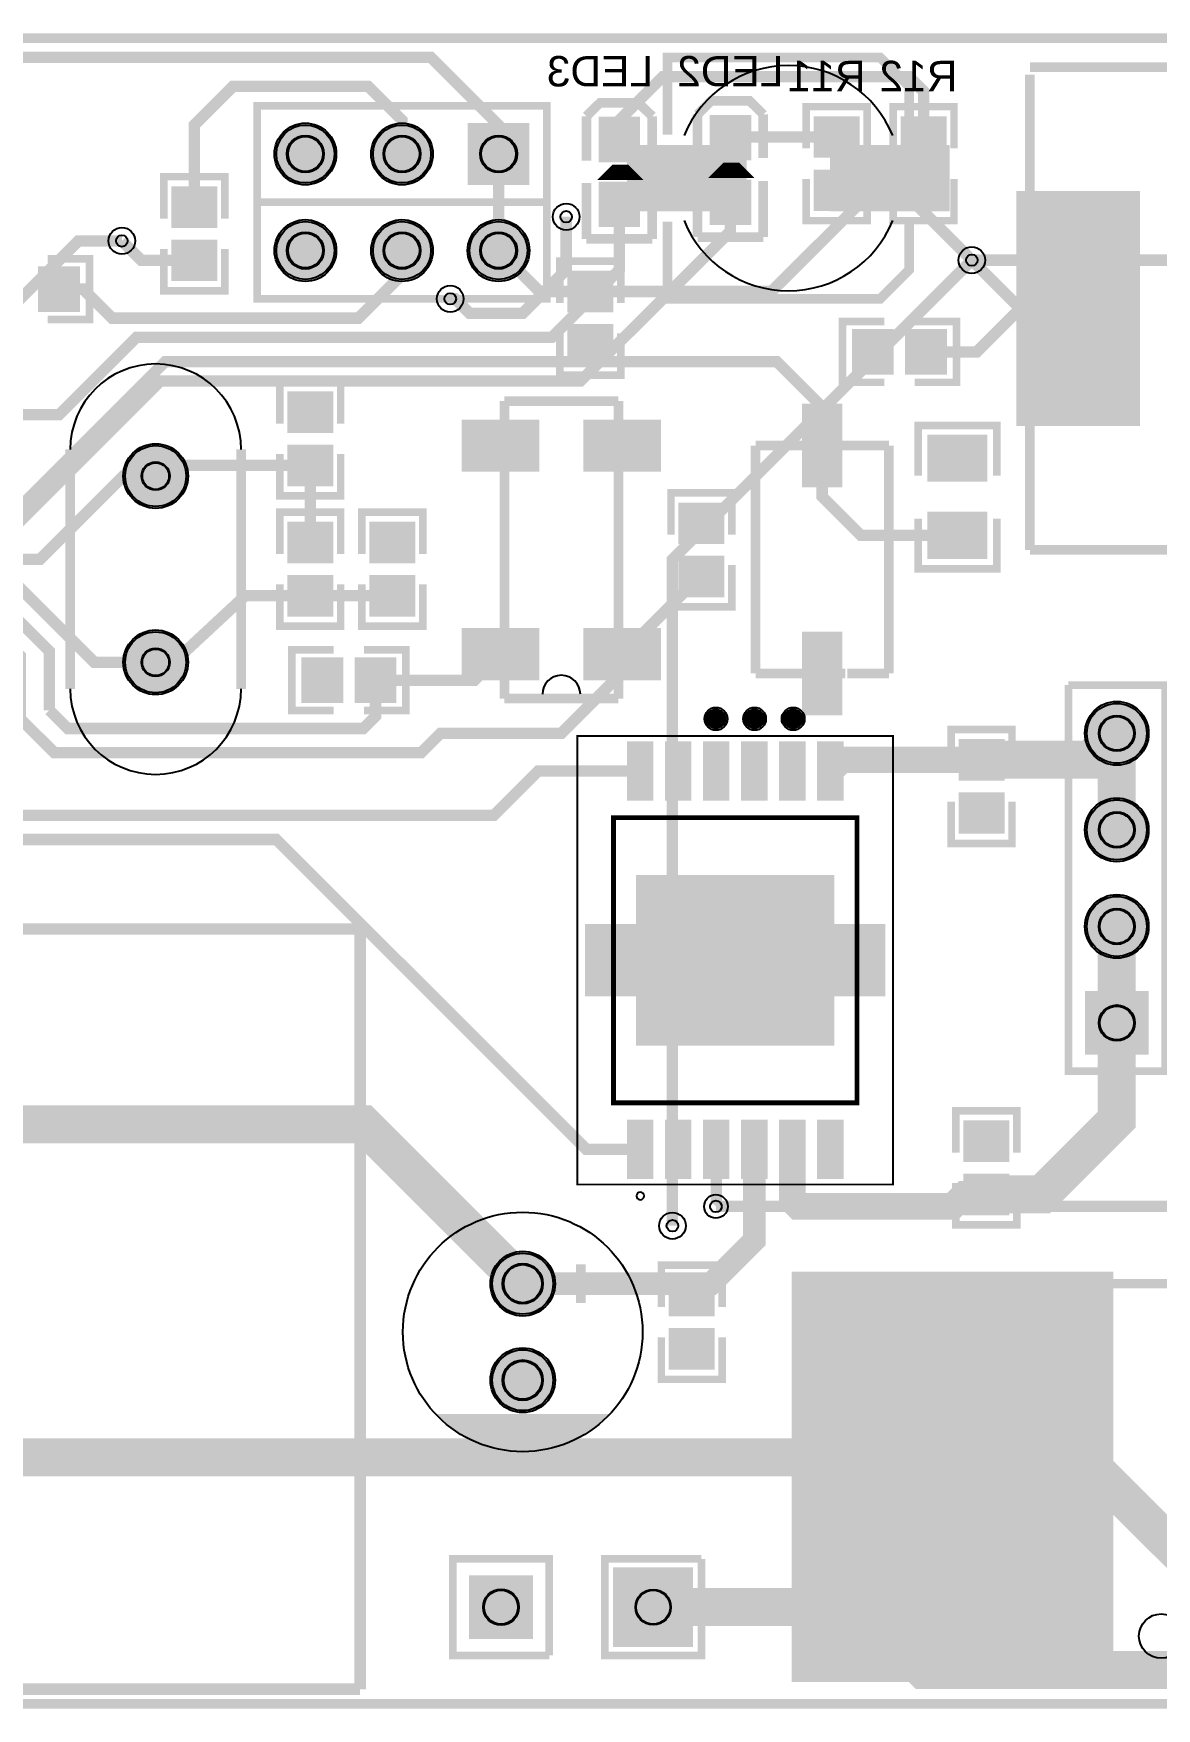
# Model space of a CAD drawing. Header units: millimetres. Extents: x -1 to 140, y -4 to 40.
# Drawn here: x 81.75 to 111.28, y -3.94 to 40.13 of the extents above; entities that cross this region are included whole.
import ezdxf

# ---------------------------------------------------------------- set-up
doc = ezdxf.new("R2010")
doc.units = ezdxf.units.MM
for name, color, linetype, true_color in [('BoardOutLine', 7, 'Continuous', 0xff00ff), ('BottomLayer', 7, 'Continuous', 0x0000ff), ('BottomPasteMaskLayer', 7, 'Continuous', 0x800000), ('BottomSilkLayer', 7, 'Continuous', 0x66cc33), ('BottomSolderMaskLayer', 7, 'Continuous', 0xaa00ff), ('Document', 7, 'Continuous', 0xffffff), ('Hole', 7, 'Continuous', 0x222222), ('Multi-Layer', 7, 'Continuous', 0xc0c0c0), ('TopLayer', 7, 'Continuous', 0xff0000), ('TopPasteMaskLayer', 7, 'Continuous', 0x808080), ('TopSilkLayer', 7, 'Continuous', 0xffcc00), ('TopSolderMaskLayer', 7, 'Continuous', 0x800080)]:
    doc.layers.add(name, color=color, linetype=linetype, true_color=true_color)
doc.styles.get("Standard").update_dxf_attribs({"font": 'arial.ttf'})

msp = doc.modelspace()

# ---------------------------------------------------------------- hatches: boundary and pattern name
at = {"layer": 'BottomLayer'}
for points in [[(100.571, 37.935), (99.581, 37.935), (99.581, 36.843), (100.571, 36.843)], [(102.32, 37.903), (102.32, 36.903), (103.42, 36.903), (103.42, 37.903)], [(104.606, 37.903), (104.606, 36.903), (105.706, 36.903), (105.706, 37.903)], [(97.65, 37.884), (96.66, 37.884), (96.66, 36.792), (97.65, 36.792)], [(97.65, 36.182), (96.66, 36.182), (96.66, 35.09), (97.65, 35.09)], [(100.571, 36.233), (99.581, 36.233), (99.581, 35.141), (100.571, 35.141)], [(102.32, 36.503), (102.32, 35.503), (103.42, 35.503), (103.42, 36.503)], [(104.606, 36.503), (104.606, 35.503), (105.706, 35.503), (105.706, 36.503)]]:
    msp.add_hatch(color=256, dxfattribs=at).paths.add_polyline_path(points)
at = {"layer": 'BottomPasteMaskLayer'}
for points in [[(100.571, 37.935), (99.581, 37.935), (99.581, 36.843), (100.571, 36.843)], [(102.32, 37.903), (102.32, 36.903), (103.42, 36.903), (103.42, 37.903)], [(104.606, 37.903), (104.606, 36.903), (105.706, 36.903), (105.706, 37.903)], [(97.65, 37.884), (96.66, 37.884), (96.66, 36.792), (97.65, 36.792)], [(97.65, 36.182), (96.66, 36.182), (96.66, 35.09), (97.65, 35.09)], [(100.571, 36.233), (99.581, 36.233), (99.581, 35.141), (100.571, 35.141)], [(102.32, 36.503), (102.32, 35.503), (103.42, 35.503), (103.42, 36.503)], [(104.606, 36.503), (104.606, 35.503), (105.706, 35.503), (105.706, 36.503)]]:
    msp.add_hatch(color=256, dxfattribs=at).paths.add_polyline_path(points)
at = {"layer": 'BottomSolderMaskLayer'}
for points in [[(97.701, 37.935), (96.609, 37.935), (96.609, 36.741), (97.701, 36.741)], [(100.622, 37.986), (99.53, 37.986), (99.53, 36.792), (100.622, 36.792)], [(102.264, 37.949), (102.264, 36.857), (103.476, 36.857), (103.476, 37.949)], [(104.55, 37.949), (104.55, 36.857), (105.762, 36.857), (105.762, 37.949)], [(88.087, 36.957, 1), (89.713, 36.957, 1)], [(90.627, 36.957, 1), (92.253, 36.957, 1)], [(94.793, 37.77), (94.793, 36.144), (93.167, 36.144), (93.167, 37.77)], [(97.701, 36.233), (96.609, 36.233), (96.609, 35.039), (97.701, 35.039)], [(100.622, 36.284), (99.53, 36.284), (99.53, 35.09), (100.622, 35.09)], [(102.264, 36.549), (102.264, 35.457), (103.476, 35.457), (103.476, 36.549)], [(104.55, 36.549), (104.55, 35.457), (105.762, 35.457), (105.762, 36.549)], [(88.087, 34.417, 1), (89.713, 34.417, 1)], [(90.627, 34.417, 1), (92.253, 34.417, 1)], [(93.167, 34.417, 1), (94.793, 34.417, 1)], [(84.112, 28.485, 1), (85.814, 28.485, 1)], [(84.112, 23.585, 1), (85.814, 23.585, 1)], [(109.398, 21.717, 1), (111.074, 21.717, 1)], [(109.398, 19.177, 1), (111.074, 19.177, 1)], [(109.398, 16.637, 1), (111.074, 16.637, 1)], [(109.398, 13.259), (109.398, 14.935), (111.074, 14.935), (111.074, 13.259)], [(93.764, 7.239, 1), (95.466, 7.239, 1)], [(93.764, 4.699, 1), (95.466, 4.699, 1)], [(94.882, -0.432), (94.882, -2.108), (93.206, -2.108), (93.206, -0.432)], [(96.993, -0.219), (99.095, -0.219), (99.095, -2.321), (96.993, -2.321)]]:
    msp.add_hatch(color=256, dxfattribs=at).paths.add_polyline_path(points)
at = {"layer": 'Document'}
for points in [[(97.753, 15.948), (100.003, 15.948), (100.003, 17.848), (97.753, 17.848)], [(100.403, 15.948), (102.653, 15.948), (102.653, 17.848), (100.403, 17.848)], [(96.403, 14.948), (97.353, 14.948), (97.353, 16.548), (96.403, 16.548)], [(103.053, 14.948), (104.003, 14.948), (104.003, 16.548), (103.053, 16.548)], [(97.753, 13.648), (100.003, 13.648), (100.003, 15.548), (97.753, 15.548)], [(100.403, 13.648), (102.653, 13.648), (102.653, 15.548), (100.403, 15.548)]]:
    msp.add_hatch(color=256, dxfattribs=at).paths.add_polyline_path(points)
at = {"layer": 'Multi-Layer'}
for points in [[(88.138, 36.957, 1), (89.662, 36.957, 1)], [(90.678, 36.957, 1), (92.202, 36.957, 1)], [(94.742, 37.719), (94.742, 36.195), (93.218, 36.195), (93.218, 37.719)], [(88.138, 34.417, 1), (89.662, 34.417, 1)], [(90.678, 34.417, 1), (92.202, 34.417, 1)], [(93.218, 34.417, 1), (94.742, 34.417, 1)], [(84.163, 28.485, 1), (85.763, 28.485, 1)], [(84.163, 23.585, 1), (85.763, 23.585, 1)], [(109.449, 21.717, 1), (111.023, 21.717, 1)], [(109.449, 19.177, 1), (111.023, 19.177, 1)], [(109.449, 16.637, 1), (111.023, 16.637, 1)], [(109.449, 13.31), (109.449, 14.884), (111.023, 14.884), (111.023, 13.31)], [(93.815, 7.239, 1), (95.415, 7.239, 1)], [(93.815, 4.699, 1), (95.415, 4.699, 1)], [(97.044, -0.27), (99.044, -0.27), (99.044, -2.27), (97.044, -2.27)], [(94.831, -0.483), (94.831, -2.057), (93.257, -2.057), (93.257, -0.483)]]:
    msp.add_hatch(color=256, dxfattribs=at).paths.add_polyline_path(points)
at = {"layer": 'TopLayer'}
for points in [[(97.409, 37.148), (100.457, 37.148), (100.457, 35.496), (97.409, 35.496)], [(102.743, 37.148), (105.791, 37.148), (105.791, 35.496), (102.743, 35.496)], [(86.529, 36.06), (86.529, 35.06), (85.429, 35.06), (85.429, 36.06)], [(110.82, 35.893), (110.82, 29.893), (107.62, 29.893), (107.62, 35.893)], [(86.529, 34.66), (86.529, 33.66), (85.429, 33.66), (85.429, 34.66)], [(82.923, 32.851), (81.923, 32.851), (81.923, 33.951), (82.923, 33.951)], [(95.843, 32.839), (95.843, 33.839), (96.943, 33.839), (96.943, 32.839)], [(95.843, 31.439), (95.843, 32.439), (96.943, 32.439), (96.943, 31.439)], [(104.321, 31.2), (103.321, 31.2), (103.321, 32.3), (104.321, 32.3)], [(105.721, 31.2), (104.721, 31.2), (104.721, 32.3), (105.721, 32.3)], [(89.577, 30.664), (89.577, 29.664), (88.477, 29.664), (88.477, 30.664)], [(101.989, 28.287), (101.989, 30.286), (102.989, 30.286), (102.989, 28.287)], [(94.981, 29.936), (94.981, 28.636), (93.081, 28.636), (93.081, 29.936)], [(96.281, 28.636), (96.281, 29.936), (98.181, 29.936), (98.181, 28.636)], [(105.32, 28.376), (105.32, 29.536), (106.77, 29.536), (106.77, 28.376)], [(89.577, 29.264), (89.577, 28.264), (88.477, 28.264), (88.477, 29.264)], [(99.864, 27.743), (99.864, 26.743), (98.764, 26.743), (98.764, 27.743)], [(105.32, 26.344), (105.32, 27.504), (106.77, 27.504), (106.77, 26.344)], [(89.577, 27.235), (89.577, 26.235), (88.477, 26.235), (88.477, 27.235)], [(91.736, 27.235), (91.736, 26.235), (90.636, 26.235), (90.636, 27.235)], [(99.864, 26.343), (99.864, 25.343), (98.764, 25.343), (98.764, 26.343)], [(89.577, 25.835), (89.577, 24.835), (88.477, 24.835), (88.477, 25.835)], [(91.736, 25.835), (91.736, 24.835), (90.636, 24.835), (90.636, 25.835)], [(94.981, 24.45), (94.981, 23.15), (93.081, 23.15), (93.081, 24.45)], [(96.281, 23.15), (96.281, 24.45), (98.181, 24.45), (98.181, 23.15)], [(101.989, 22.292), (101.989, 24.291), (102.989, 24.291), (102.989, 22.292)], [(88.843, 23.664), (89.843, 23.664), (89.843, 22.564), (88.843, 22.564)], [(90.243, 23.664), (91.243, 23.664), (91.243, 22.564), (90.243, 22.564)], [(99.445, 22.098, 1), (99.945, 22.098, 1)], [(100.461, 22.098, 1), (100.961, 22.098, 1)], [(101.477, 22.098, 1), (101.977, 22.098, 1)], [(98.028, 21.398), (98.028, 20.048), (97.378, 20.048), (97.378, 21.398)], [(99.028, 21.398), (99.028, 20.048), (98.378, 20.048), (98.378, 21.398)], [(100.028, 21.398), (100.028, 20.048), (99.378, 20.048), (99.378, 21.398)], [(101.028, 21.398), (101.028, 20.048), (100.378, 20.048), (100.378, 21.398)], [(102.028, 21.398), (102.028, 20.048), (101.378, 20.048), (101.378, 21.398)], [(103.028, 21.398), (103.028, 20.048), (102.378, 20.048), (102.378, 21.398)], [(106.13, 20.52), (106.13, 21.52), (107.23, 21.52), (107.23, 20.52)], [(106.13, 19.12), (106.13, 20.12), (107.23, 20.12), (107.23, 19.12)], [(102.753, 17.948), (102.753, 13.548), (97.653, 13.548), (97.653, 17.948)], [(97.653, 14.848), (96.303, 14.848), (96.303, 16.648), (97.653, 16.648)], [(104.103, 14.848), (102.753, 14.848), (102.753, 16.648), (104.103, 16.648)], [(107.357, 11.487), (107.357, 10.487), (106.257, 10.487), (106.257, 11.487)], [(97.378, 10.098), (97.378, 11.448), (98.028, 11.448), (98.028, 10.098)], [(98.378, 10.098), (98.378, 11.448), (99.028, 11.448), (99.028, 10.098)], [(99.378, 10.098), (99.378, 11.448), (100.028, 11.448), (100.028, 10.098)], [(100.378, 10.098), (100.378, 11.448), (101.028, 11.448), (101.028, 10.098)], [(101.378, 10.098), (101.378, 11.448), (102.028, 11.448), (102.028, 10.098)], [(102.378, 10.098), (102.378, 11.448), (103.028, 11.448), (103.028, 10.098)], [(107.357, 10.087), (107.357, 9.087), (106.257, 9.087), (106.257, 10.087)], [(99.61, 7.423), (99.61, 6.423), (98.51, 6.423), (98.51, 7.423)], [(101.728, -3.171), (101.728, 7.489), (110.108, 7.489), (110.108, -3.171)], [(99.61, 6.023), (99.61, 5.023), (98.51, 5.023), (98.51, 6.023)]]:
    msp.add_hatch(color=256, dxfattribs=at).paths.add_polyline_path(points)
at = {"layer": 'TopPasteMaskLayer'}
for points in [[(97.409, 37.148), (100.457, 37.148), (100.457, 35.496), (97.409, 35.496)], [(102.743, 37.148), (105.791, 37.148), (105.791, 35.496), (102.743, 35.496)], [(86.529, 36.06), (86.529, 35.06), (85.429, 35.06), (85.429, 36.06)], [(110.82, 35.893), (110.82, 29.893), (107.62, 29.893), (107.62, 35.893)], [(86.529, 34.66), (86.529, 33.66), (85.429, 33.66), (85.429, 34.66)], [(82.923, 32.851), (81.923, 32.851), (81.923, 33.951), (82.923, 33.951)], [(95.843, 32.839), (95.843, 33.839), (96.943, 33.839), (96.943, 32.839)], [(95.843, 31.439), (95.843, 32.439), (96.943, 32.439), (96.943, 31.439)], [(104.321, 31.2), (103.321, 31.2), (103.321, 32.3), (104.321, 32.3)], [(105.721, 31.2), (104.721, 31.2), (104.721, 32.3), (105.721, 32.3)], [(89.577, 30.664), (89.577, 29.664), (88.477, 29.664), (88.477, 30.664)], [(101.989, 28.287), (101.989, 30.286), (102.989, 30.286), (102.989, 28.287)], [(94.981, 29.936), (94.981, 28.636), (93.081, 28.636), (93.081, 29.936)], [(96.281, 28.636), (96.281, 29.936), (98.181, 29.936), (98.181, 28.636)], [(105.32, 28.376), (105.32, 29.536), (106.77, 29.536), (106.77, 28.376)], [(89.577, 29.264), (89.577, 28.264), (88.477, 28.264), (88.477, 29.264)], [(99.864, 27.743), (99.864, 26.743), (98.764, 26.743), (98.764, 27.743)], [(105.32, 26.344), (105.32, 27.504), (106.77, 27.504), (106.77, 26.344)], [(89.577, 27.235), (89.577, 26.235), (88.477, 26.235), (88.477, 27.235)], [(91.736, 27.235), (91.736, 26.235), (90.636, 26.235), (90.636, 27.235)], [(99.864, 26.343), (99.864, 25.343), (98.764, 25.343), (98.764, 26.343)], [(89.577, 25.835), (89.577, 24.835), (88.477, 24.835), (88.477, 25.835)], [(91.736, 25.835), (91.736, 24.835), (90.636, 24.835), (90.636, 25.835)], [(94.981, 24.45), (94.981, 23.15), (93.081, 23.15), (93.081, 24.45)], [(96.281, 23.15), (96.281, 24.45), (98.181, 24.45), (98.181, 23.15)], [(101.989, 22.292), (101.989, 24.291), (102.989, 24.291), (102.989, 22.292)], [(88.843, 23.664), (89.843, 23.664), (89.843, 22.564), (88.843, 22.564)], [(90.243, 23.664), (91.243, 23.664), (91.243, 22.564), (90.243, 22.564)], [(99.445, 22.098, 1), (99.945, 22.098, 1)], [(100.461, 22.098, 1), (100.961, 22.098, 1)], [(101.477, 22.098, 1), (101.977, 22.098, 1)], [(98.028, 21.398), (98.028, 20.048), (97.378, 20.048), (97.378, 21.398)], [(99.028, 21.398), (99.028, 20.048), (98.378, 20.048), (98.378, 21.398)], [(100.028, 21.398), (100.028, 20.048), (99.378, 20.048), (99.378, 21.398)], [(101.028, 21.398), (101.028, 20.048), (100.378, 20.048), (100.378, 21.398)], [(102.028, 21.398), (102.028, 20.048), (101.378, 20.048), (101.378, 21.398)], [(103.028, 21.398), (103.028, 20.048), (102.378, 20.048), (102.378, 21.398)], [(106.13, 20.52), (106.13, 21.52), (107.23, 21.52), (107.23, 20.52)], [(106.13, 19.12), (106.13, 20.12), (107.23, 20.12), (107.23, 19.12)], [(102.753, 17.948), (102.753, 13.548), (97.653, 13.548), (97.653, 17.948)], [(97.653, 14.848), (96.303, 14.848), (96.303, 16.648), (97.653, 16.648)], [(104.103, 14.848), (102.753, 14.848), (102.753, 16.648), (104.103, 16.648)], [(107.357, 11.487), (107.357, 10.487), (106.257, 10.487), (106.257, 11.487)], [(97.378, 10.098), (97.378, 11.448), (98.028, 11.448), (98.028, 10.098)], [(98.378, 10.098), (98.378, 11.448), (99.028, 11.448), (99.028, 10.098)], [(99.378, 10.098), (99.378, 11.448), (100.028, 11.448), (100.028, 10.098)], [(100.378, 10.098), (100.378, 11.448), (101.028, 11.448), (101.028, 10.098)], [(101.378, 10.098), (101.378, 11.448), (102.028, 11.448), (102.028, 10.098)], [(102.378, 10.098), (102.378, 11.448), (103.028, 11.448), (103.028, 10.098)], [(107.357, 10.087), (107.357, 9.087), (106.257, 9.087), (106.257, 10.087)], [(99.61, 7.423), (99.61, 6.423), (98.51, 6.423), (98.51, 7.423)], [(101.728, -3.171), (101.728, 7.489), (110.108, 7.489), (110.108, -3.171)], [(99.61, 6.023), (99.61, 5.023), (98.51, 5.023), (98.51, 6.023)]]:
    msp.add_hatch(color=256, dxfattribs=at).paths.add_polyline_path(points)
at = {"layer": 'TopSilkLayer'}
msp.add_hatch(color=256, dxfattribs=at).paths.add_polyline_path([(96.901, 3.81), (96.847, 3.752), (96.792, 3.695), (96.735, 3.64), (96.677, 3.586), (96.617, 3.534), (96.556, 3.483), (96.494, 3.434), (96.431, 3.386), (96.366, 3.34), (96.3, 3.296), (96.234, 3.254), (96.166, 3.213), (96.097, 3.174), (96.027, 3.137), (95.956, 3.101), (95.884, 3.068), (95.811, 3.036), (95.738, 3.006), (95.664, 2.978), (95.589, 2.952), (95.513, 2.928), (95.437, 2.906), (95.361, 2.886), (95.283, 2.867), (95.206, 2.851), (95.128, 2.837), (95.049, 2.825), (94.971, 2.815), (94.892, 2.806), (94.813, 2.8), (94.734, 2.796), (94.655, 2.794), (94.575, 2.794), (94.496, 2.796), (94.417, 2.8), (94.338, 2.806), (94.259, 2.815), (94.181, 2.825), (94.102, 2.837), (94.024, 2.851), (93.947, 2.867), (93.869, 2.886), (93.793, 2.906), (93.717, 2.928), (93.641, 2.952), (93.566, 2.978), (93.492, 3.006), (93.419, 3.036), (93.346, 3.068), (93.274, 3.101), (93.203, 3.137), (93.133, 3.174), (93.064, 3.213), (92.996, 3.254), (92.93, 3.296), (92.864, 3.34), (92.799, 3.386), (92.736, 3.434), (92.674, 3.483), (92.613, 3.534), (92.553, 3.586), (92.495, 3.64), (92.438, 3.695), (92.383, 3.752), (92.329, 3.81)])
at = {"layer": 'TopSolderMaskLayer'}
for points in [[(88.087, 36.957, 1), (89.713, 36.957, 1)], [(90.627, 36.957, 1), (92.253, 36.957, 1)], [(94.793, 37.77), (94.793, 36.144), (93.167, 36.144), (93.167, 37.77)], [(97.358, 37.198), (100.508, 37.198), (100.508, 35.446), (97.358, 35.446)], [(102.692, 37.198), (105.842, 37.198), (105.842, 35.446), (102.692, 35.446)], [(86.585, 36.106), (86.585, 35.014), (85.373, 35.014), (85.373, 36.106)], [(110.847, 35.988), (110.847, 29.798), (107.593, 29.798), (107.593, 35.988)], [(88.087, 34.417, 1), (89.713, 34.417, 1)], [(90.627, 34.417, 1), (92.253, 34.417, 1)], [(93.167, 34.417, 1), (94.793, 34.417, 1)], [(86.585, 34.706), (86.585, 33.614), (85.373, 33.614), (85.373, 34.706)], [(82.974, 32.8), (81.872, 32.8), (81.872, 34.002), (82.974, 34.002)], [(95.787, 32.793), (95.787, 33.885), (96.999, 33.885), (96.999, 32.793)], [(95.787, 31.393), (95.787, 32.485), (96.999, 32.485), (96.999, 31.393)], [(104.372, 31.149), (103.27, 31.149), (103.27, 32.351), (104.372, 32.351)], [(105.772, 31.149), (104.67, 31.149), (104.67, 32.351), (105.772, 32.351)], [(89.633, 30.71), (89.633, 29.618), (88.421, 29.618), (88.421, 30.71)], [(95.055, 29.971), (95.055, 28.601), (93.007, 28.601), (93.007, 29.971)], [(96.207, 28.601), (96.207, 29.971), (98.255, 29.971), (98.255, 28.601)], [(101.963, 28.185), (101.963, 30.387), (103.015, 30.387), (103.015, 28.185)], [(105.257, 28.335), (105.257, 29.577), (106.833, 29.577), (106.833, 28.335)], [(84.112, 28.485, 1), (85.814, 28.485, 1)], [(89.633, 29.31), (89.633, 28.218), (88.421, 28.218), (88.421, 29.31)], [(99.92, 27.789), (99.92, 26.697), (98.708, 26.697), (98.708, 27.789)], [(105.257, 26.303), (105.257, 27.545), (106.833, 27.545), (106.833, 26.303)], [(89.633, 27.281), (89.633, 26.189), (88.421, 26.189), (88.421, 27.281)], [(91.792, 27.281), (91.792, 26.189), (90.58, 26.189), (90.58, 27.281)], [(99.92, 26.389), (99.92, 25.297), (98.708, 25.297), (98.708, 26.389)], [(89.633, 25.881), (89.633, 24.789), (88.421, 24.789), (88.421, 25.881)], [(91.792, 25.881), (91.792, 24.789), (90.58, 24.789), (90.58, 25.881)], [(84.112, 23.585, 1), (85.814, 23.585, 1)], [(95.055, 24.485), (95.055, 23.115), (93.007, 23.115), (93.007, 24.485)], [(96.207, 23.115), (96.207, 24.485), (98.255, 24.485), (98.255, 23.115)], [(101.963, 22.191), (101.963, 24.393), (103.015, 24.393), (103.015, 22.191)], [(88.792, 23.715), (89.894, 23.715), (89.894, 22.513), (88.792, 22.513)], [(90.192, 23.715), (91.294, 23.715), (91.294, 22.513), (90.192, 22.513)], [(109.398, 21.717, 1), (111.074, 21.717, 1)], [(99.394, 22.098, 1), (99.996, 22.098, 1)], [(100.41, 22.098, 1), (101.012, 22.098, 1)], [(101.426, 22.098, 1), (102.028, 22.098, 1)], [(98.053, 21.504), (98.053, 19.943), (97.354, 19.943), (97.354, 21.504)], [(99.052, 21.504), (99.052, 19.943), (98.353, 19.943), (98.353, 21.504)], [(100.052, 21.504), (100.052, 19.943), (99.353, 19.943), (99.353, 21.504)], [(101.053, 21.504), (101.053, 19.943), (100.354, 19.943), (100.354, 21.504)], [(102.053, 21.504), (102.053, 19.943), (101.354, 19.943), (101.354, 21.504)], [(103.052, 21.504), (103.052, 19.943), (102.353, 19.943), (102.353, 21.504)], [(106.074, 20.474), (106.074, 21.566), (107.286, 21.566), (107.286, 20.474)], [(106.074, 19.074), (106.074, 20.166), (107.286, 20.166), (107.286, 19.074)], [(109.398, 19.177, 1), (111.074, 19.177, 1)], [(102.812, 17.992), (102.812, 13.504), (97.594, 13.504), (97.594, 17.992)], [(109.398, 16.637, 1), (111.074, 16.637, 1)], [(97.704, 14.797), (96.252, 14.797), (96.252, 16.699), (97.704, 16.699)], [(104.154, 14.797), (102.702, 14.797), (102.702, 16.699), (104.154, 16.699)], [(109.398, 13.259), (109.398, 14.935), (111.074, 14.935), (111.074, 13.259)], [(97.354, 9.992), (97.354, 11.553), (98.053, 11.553), (98.053, 9.992)], [(98.353, 9.992), (98.353, 11.553), (99.052, 11.553), (99.052, 9.992)], [(99.353, 9.992), (99.353, 11.553), (100.052, 11.553), (100.052, 9.992)], [(100.354, 9.992), (100.354, 11.553), (101.053, 11.553), (101.053, 9.992)], [(101.354, 9.992), (101.354, 11.553), (102.053, 11.553), (102.053, 9.992)], [(102.353, 9.992), (102.353, 11.553), (103.052, 11.553), (103.052, 9.992)], [(107.413, 11.533), (107.413, 10.441), (106.201, 10.441), (106.201, 11.533)], [(107.413, 10.133), (107.413, 9.041), (106.201, 9.041), (106.201, 10.133)], [(93.764, 7.239, 1), (95.466, 7.239, 1)], [(101.688, -3.236), (101.688, 7.554), (110.148, 7.554), (110.148, -3.236)], [(99.666, 7.469), (99.666, 6.377), (98.454, 6.377), (98.454, 7.469)], [(99.666, 6.069), (99.666, 4.977), (98.454, 4.977), (98.454, 6.069)], [(93.764, 4.699, 1), (95.466, 4.699, 1)], [(94.882, -0.432), (94.882, -2.108), (93.206, -2.108), (93.206, -0.432)], [(96.993, -0.219), (99.095, -0.219), (99.095, -2.321), (96.993, -2.321)]]:
    msp.add_hatch(color=256, dxfattribs=at).paths.add_polyline_path(points)

# ---------------------------------------------------------------- linework, layer by layer
at = {"layer": 'BoardOutLine', "const_width": 0.254}
for points in [[(140, 40), (113.254, 40), (0, 40), (0, 0)], [(88.958, 40), (93.98, 40)], [(0, -3.81), (140, -3.81)]]:
    msp.add_lwpolyline(points, dxfattribs=at)
at = {"layer": 'BottomLayer'}
for points, const_width in [([(97.155, 37.338), (97.155, 37.846), (98.298, 38.989), (104.775, 38.989), (105.156, 38.608), (105.156, 37.403)], 0.3), ([(100.076, 37.389), (100.09, 37.403), (102.87, 37.403)], 0.3), ([(106.424, 34.165), (129.425, 34.165), (132.344, 37.084)], 0.3), ([(72.39, 20.066), (72.644, 20.066), (74.168, 18.542), (77.851, 18.542), (79.375, 20.066), (79.375, 29.464), (80.01, 30.099), (82.423, 30.099), (84.455, 32.131), (95.377, 32.131), (97.155, 33.909), (97.155, 35.636)], 0.3), ([(80.391, 22.987), (80.391, 26.289), (85.09, 30.988), (96.139, 30.988), (100.076, 34.925), (100.076, 35.687)], 0.3), ([(92.71, 33.147), (92.837, 33.147), (93.218, 32.766), (94.615, 32.766), (95.758, 33.909), (95.758, 35.306)], 0.3), ([(76.073, 19.431), (76.073, 26.035), (78.359, 28.321), (78.359, 30.099), (82.931, 34.671), (84.074, 34.671)], 0.3), ([(98.552, 8.763), (98.552, 26.292), (106.425, 34.165)], 0.3), ([(37.998, 9.22), (39.167, 9.22), (41.529, 6.858), (45.72, 6.858), (50.292, 11.43), (90.424, 11.43), (94.615, 7.239)], 1), ([(99.695, 9.271), (116.459, 9.271)], 0.3), ([(15.875, 0.508), (35.052, 0.508), (37.211, 2.667), (109.347, 2.667), (113.284, -1.27), (119.507, -1.27)], 1), ([(98.044, -1.27), (103.505, -1.27), (105.156, -2.921), (124.841, -2.921)], 1)]:
    msp.add_lwpolyline(points, dxfattribs=dict(at, const_width=const_width))
at = {"layer": 'BottomSilkLayer'}
for points, const_width in [([(98.019, 37.948), (97.663, 38.303), (96.647, 38.303), (96.291, 37.948)], 0.254), ([(100.94, 37.998), (100.584, 38.354), (99.568, 38.354), (99.212, 37.998)], 0.254), ([(96.291, 36.779), (96.291, 37.948)], 0.254), ([(98.019, 36.805), (98.019, 37.948)], 0.254), ([(99.212, 36.83), (99.212, 37.998)], 0.254), ([(100.94, 36.855), (100.94, 37.998)], 0.254), ([(102.07, 37.103), (102.07, 38.203), (103.07, 38.203), (103.67, 38.203), (103.67, 37.103)], 0.2), ([(104.356, 37.103), (104.356, 38.203), (105.356, 38.203), (105.956, 38.203), (105.956, 37.103)], 0.2), ([(97.536, 36.347), (96.749, 36.347), (97.003, 36.601), (97.358, 36.601), (97.612, 36.347), (97.384, 36.347)], 0.15), ([(100.457, 36.398), (99.67, 36.398), (99.924, 36.652), (100.279, 36.652), (100.533, 36.398), (100.305, 36.398)], 0.15), ([(99.847, 36.525), (100.355, 36.525)], 0.15), ([(96.291, 34.722), (96.291, 36.195)], 0.254), ([(96.926, 36.474), (97.434, 36.474)], 0.15), ([(98.019, 34.722), (98.019, 36.195)], 0.254), ([(99.212, 34.773), (99.212, 36.246)], 0.254), ([(100.94, 34.773), (100.94, 36.246)], 0.254), ([(102.07, 36.303), (102.07, 35.203), (103.67, 35.203), (103.67, 36.303)], 0.2), ([(104.356, 36.303), (104.356, 35.203), (105.956, 35.203), (105.956, 36.303)], 0.2), ([(98.019, 34.722), (96.291, 34.722)], 0.254), ([(100.94, 34.773), (99.212, 34.773)], 0.254)]:
    msp.add_lwpolyline(points, dxfattribs=dict(at, const_width=const_width))
at = {"layer": 'BottomSolderMaskLayer'}
for centre, radius in [((88.9, 36.957), 0.813), ((91.44, 36.957), 0.813), ((88.9, 36.957), 0.488), ((91.44, 36.957), 0.488), ((93.98, 36.957), 0.488), ((88.9, 34.417), 0.813), ((88.9, 34.417), 0.488), ((91.44, 34.417), 0.813), ((91.44, 34.417), 0.488), ((93.98, 34.417), 0.813), ((93.98, 34.417), 0.488), ((84.963, 28.485), 0.851), ((84.963, 28.485), 0.372), ((84.963, 23.585), 0.851), ((84.963, 23.585), 0.372), ((110.236, 21.717), 0.838), ((110.236, 21.717), 0.473), ((110.236, 19.177), 0.838), ((110.236, 19.177), 0.473), ((110.236, 16.637), 0.838), ((110.236, 16.637), 0.473), ((110.236, 14.097), 0.473), ((94.615, 7.239), 0.851), ((94.615, 7.239), 0.532), ((94.615, 4.699), 0.851), ((94.615, 4.699), 0.532), ((94.044, -1.27), 0.473), ((98.044, -1.27), 0.467)]:
    msp.add_circle(centre, radius, dxfattribs=at)
at = {"layer": 'Document', "const_width": 0.254}
for points in [[(94.132, 22.631), (94.132, 30.455)], [(97.13, 30.455), (97.13, 22.631)], [(101.778, 29.286), (103.251, 29.286)], [(101.829, 23.292), (103.099, 23.292)]]:
    msp.add_lwpolyline(points, dxfattribs=at)
at = {"layer": 'Document'}
for points, const_width in [([(96.053, 9.848), (96.053, 21.648), (104.353, 21.648), (104.353, 9.848), (96.053, 9.848)], 0.05), ([(97.003, 11.998), (97.003, 19.498), (103.403, 19.498), (103.403, 11.998), (97.003, 11.998)], 0.127)]:
    msp.add_lwpolyline(points, close=True, dxfattribs=dict(at, const_width=const_width))
msp.add_arc((97.705, 9.548), 0.1, 91.2362, 88.7638, dxfattribs=at)
at = {"layer": 'Hole'}
for centre in [(95.758, 35.306), (84.074, 34.671), (106.424, 34.165), (92.71, 33.147), (99.695, 9.271), (98.552, 8.763)]:
    msp.add_circle(centre, 0.152, dxfattribs=at)
at = {"layer": 'Multi-Layer'}
for centre, radius in [((88.9, 36.957), 0.762), ((91.44, 36.957), 0.762), ((88.9, 36.957), 0.457), ((91.44, 36.957), 0.457), ((93.98, 36.957), 0.457), ((95.758, 35.306), 0.35), ((84.074, 34.671), 0.35), ((88.9, 34.417), 0.762), ((88.9, 34.417), 0.457), ((91.44, 34.417), 0.762), ((91.44, 34.417), 0.457), ((93.98, 34.417), 0.762), ((93.98, 34.417), 0.457), ((106.424, 34.165), 0.35), ((92.71, 33.147), 0.35), ((84.963, 28.485), 0.8), ((84.963, 28.485), 0.35), ((84.963, 23.585), 0.8), ((84.963, 23.585), 0.35), ((110.236, 21.717), 0.787), ((110.236, 21.717), 0.445), ((110.236, 19.177), 0.787), ((110.236, 19.177), 0.445), ((110.236, 16.637), 0.787), ((110.236, 16.637), 0.445), ((110.236, 14.097), 0.445), ((99.695, 9.271), 0.31), ((98.552, 8.763), 0.35), ((94.615, 7.239), 0.8), ((94.615, 7.239), 0.5), ((94.615, 4.699), 0.8), ((94.615, 4.699), 0.5), ((94.044, -1.27), 0.445), ((98.044, -1.27), 0.445)]:
    msp.add_circle(centre, radius, dxfattribs=at)
at = {"layer": 'TopLayer'}
for points, const_width in [([(93.98, 36.957), (93.98, 37.719), (92.202, 39.497), (77.851, 39.497), (76.327, 37.973), (76.327, 37.719)], 0.3), ([(91.44, 36.957), (91.44, 37.846), (90.551, 38.735), (86.995, 38.735), (85.979, 37.719), (85.979, 35.56)], 0.3), ([(93.98, 36.957), (93.98, 34.417)], 0.3), ([(104.267, 36.322), (104.14, 36.322), (101.092, 33.274), (101.027, 33.339), (96.393, 33.339)], 0.3), ([(104.267, 36.322), (106.424, 34.165)], 0.3), ([(85.979, 34.16), (84.585, 34.16), (84.074, 34.671)], 0.3), ([(91.44, 34.417), (91.44, 33.782), (90.297, 32.639), (83.82, 32.639), (83.058, 33.401), (82.423, 33.401)], 0.3), ([(93.98, 34.417), (95.058, 33.339), (96.393, 33.339)], 0.3), ([(106.424, 34.165), (107.696, 32.893), (109.22, 32.893)], 0.3), ([(105.221, 31.75), (106.553, 31.75), (107.696, 32.893)], 0.3), ([(79.179, 26.792), (80.513, 26.792), (85.217, 31.496), (101.295, 31.496), (102.489, 30.302), (102.489, 29.286)], 0.3), ([(106.045, 26.924), (103.505, 26.924), (102.489, 27.94), (102.489, 29.286)], 0.3), ([(89.027, 28.764), (85.242, 28.764), (84.963, 28.485)], 0.3), ([(89.027, 26.735), (89.027, 28.764)], 0.3), ([(84.963, 28.486), (84.112, 28.486), (81.92, 26.292), (79.179, 26.292)], 0.3), ([(79.18, 25.793), (81.141, 25.793), (83.35, 23.584), (84.963, 23.584)], 0.3), ([(97.231, 23.8), (99.274, 25.843), (99.314, 25.843)], 0.3), ([(82.169, 22.325), (82.169, 23.876), (80.752, 25.293), (79.179, 25.293)], 0.3), ([(84.963, 23.585), (85.434, 23.585), (87.249, 25.273), (87.314, 25.335), (89.027, 25.335)], 0.3), ([(89.027, 25.334), (91.186, 25.337)], 0.3), ([(79.179, 24.793), (80.363, 24.793), (81.407, 23.749), (81.407, 22.098), (82.296, 21.209), (91.948, 21.209), (92.456, 21.717), (95.631, 21.717), (97.231, 23.317), (97.231, 23.8)], 0.3), ([(94.031, 23.8), (93.345, 23.114), (90.743, 23.114)], 0.3), ([(90.744, 23.114), (90.744, 22.164), (90.424, 21.844), (82.649, 21.844), (82.169, 22.324)], 0.3), ([(76.18, 22.294), (76.18, 20.721), (77.978, 18.923), (88.138, 18.923), (96.288, 10.773), (97.703, 10.773)], 0.3), ([(76.68, 22.293), (76.68, 21.11), (78.232, 19.558), (93.853, 19.558), (95.018, 20.723), (97.703, 20.723)], 0.3), ([(106.68, 21.02), (109.539, 21.02), (110.236, 21.717)], 1), ([(110.236, 21.717), (110.236, 19.177)], 1), ([(102.703, 20.723), (103, 21.02), (106.68, 21.02)], 0.7), ([(110.236, 14.097), (110.236, 16.637)], 1), ([(110.236, 14.097), (110.236, 11.557), (108.266, 9.587), (106.807, 9.587)], 1), ([(94.615, 7.239), (99.568, 7.239), (100.703, 8.374), (100.703, 10.772)], 0.6), ([(101.703, 10.773), (101.703, 9.422), (101.854, 9.271), (105.918, 9.271), (106.234, 9.587), (106.807, 9.587)], 0.7), ([(98.703, 10.773), (98.552, 10.622), (98.552, 8.763)], 0.3), ([(99.695, 9.271), (99.703, 9.279), (99.703, 10.773)], 0.3)]:
    msp.add_lwpolyline(points, dxfattribs=dict(at, const_width=const_width))
for centre in [(99.695, 22.098), (100.711, 22.098), (101.727, 22.098)]:
    msp.add_circle(centre, 0.25, dxfattribs=at)
at = {"layer": 'TopPasteMaskLayer'}
for centre in [(99.695, 22.098), (100.711, 22.098), (101.727, 22.098)]:
    msp.add_circle(centre, 0.25, dxfattribs=at)
at = {"layer": 'TopSilkLayer'}
for points, const_width in [([(98.425, 37.465), (98.425, 39.497), (104.013, 39.497), (104.775, 38.735), (104.775, 37.465)], 0.254), ([(107.95, 39.243), (120.65, 39.243), (120.65, 26.543)], 0.254), ([(107.95, 26.543), (107.95, 39.043)], 0.254), ([(86.779, 35.26), (86.779, 36.36), (85.779, 36.36), (85.179, 36.36), (85.179, 35.26)], 0.2), ([(95.25, 35.687), (87.63, 35.687)], 0.203), ([(104.775, 35.179), (104.775, 33.909), (104.013, 33.147), (98.425, 33.147), (98.425, 35.179)], 0.254), ([(86.779, 34.46), (86.779, 33.36), (85.179, 33.36), (85.179, 34.46)], 0.2), ([(82.123, 32.601), (83.223, 32.601), (83.223, 33.601), (83.223, 34.201), (82.123, 34.201)], 0.2), ([(95.593, 33.039), (95.593, 34.139), (97.193, 34.139), (97.193, 33.039)], 0.2), ([(104.121, 30.95), (103.021, 30.95), (103.021, 32.55), (104.121, 32.55)], 0.2), ([(104.921, 30.95), (106.021, 30.95), (106.021, 31.95), (106.021, 32.55), (104.921, 32.55)], 0.2), ([(95.593, 32.239), (95.593, 31.139), (96.593, 31.139), (97.193, 31.139), (97.193, 32.239)], 0.2), ([(89.827, 29.864), (89.827, 30.964), (88.827, 30.964), (88.227, 30.964), (88.227, 29.864)], 0.2), ([(94.132, 30.455), (97.13, 30.455)], 0.254), ([(107.08, 28.495), (107.08, 29.815), (105.01, 29.815), (105.01, 28.495)], 0.2), ([(82.715, 29.185), (82.715, 22.885)], 0.254), ([(87.211, 29.185), (87.211, 22.885)], 0.254), ([(89.827, 29.064), (89.827, 27.964), (88.227, 27.964), (88.227, 29.064)], 0.2), ([(100.736, 23.292), (100.736, 29.286)], 0.254), ([(100.736, 29.286), (101.829, 29.286)], 0.254), ([(104.242, 29.286), (103.149, 29.286)], 0.254), ([(104.242, 29.286), (104.242, 23.292)], 0.254), ([(94.132, 25.146), (94.132, 27.94)], 0.254), ([(97.13, 27.94), (97.13, 25.146)], 0.254), ([(100.114, 26.943), (100.114, 28.043), (99.114, 28.043), (98.514, 28.043), (98.514, 26.943)], 0.2), ([(89.827, 26.435), (89.827, 27.535), (88.827, 27.535), (88.227, 27.535), (88.227, 26.435)], 0.2), ([(91.986, 26.435), (91.986, 27.535), (90.986, 27.535), (90.386, 27.535), (90.386, 26.435)], 0.2), ([(107.08, 27.363), (107.08, 26.043), (105.01, 26.043), (105.01, 27.363)], 0.2), ([(107.95, 26.543), (120.45, 26.543)], 0.254), ([(100.114, 26.143), (100.114, 25.043), (98.514, 25.043), (98.514, 26.143)], 0.2), ([(89.827, 25.635), (89.827, 24.535), (88.227, 24.535), (88.227, 25.635)], 0.2), ([(91.986, 25.635), (91.986, 24.535), (90.386, 24.535), (90.386, 25.635)], 0.2), ([(89.643, 23.914), (88.543, 23.914), (88.543, 22.914), (88.543, 22.314), (89.643, 22.314)], 0.2), ([(90.443, 23.914), (91.543, 23.914), (91.543, 22.314), (90.443, 22.314)], 0.2), ([(100.736, 23.292), (101.829, 23.292)], 0.254), ([(104.242, 23.292), (103.149, 23.292)], 0.254), ([(108.966, 22.987), (111.506, 22.987), (111.506, 12.827), (108.966, 12.827), (108.966, 14.732)], 0.203), ([(108.966, 22.987), (108.966, 14.732)], 0.203), ([(97.13, 22.631), (94.132, 22.631)], 0.254), ([(105.88, 20.72), (105.88, 21.82), (107.48, 21.82), (107.48, 20.72)], 0.2), ([(105.88, 19.92), (105.88, 18.82), (106.88, 18.82), (107.48, 18.82), (107.48, 19.92)], 0.2), ([(103.403, 16.898), (103.403, 19.498), (97.003, 19.498), (97.003, 16.898)], 0.127), ([(53.34, 16.571), (90.34, 16.571)], 0.3), ([(90.34, 16.571), (90.34, -3.429)], 0.3), ([(103.403, 14.598), (103.403, 11.998), (97.003, 11.998), (97.003, 14.598)], 0.127), ([(107.607, 10.687), (107.607, 11.787), (106.607, 11.787), (106.007, 11.787), (106.007, 10.687)], 0.2), ([(107.607, 9.887), (107.607, 8.787), (106.007, 8.787), (106.007, 9.887)], 0.2), ([(96.139, 7.747), (96.139, 6.731)], 0.254), ([(99.86, 6.623), (99.86, 7.723), (98.86, 7.723), (98.26, 7.723), (98.26, 6.623)], 0.2), ([(96.647, 7.239), (95.631, 7.239)], 0.254), ([(103.886, 7.239), (112.344, 7.239), (112.344, -2.921), (103.886, -2.921)], 0.254), ([(99.86, 5.823), (99.86, 4.723), (98.26, 4.723), (98.26, 5.823)], 0.2), ([(95.314, -2.54), (92.774, -2.54), (92.774, 0), (95.314, 0), (95.314, -1.905)], 0.203), ([(99.314, 0), (99.314, -2.54), (96.774, -2.54), (96.774, 0), (98.679, 0)], 0.203), ([(99.314, 0), (98.679, 0)], 0.203), ([(95.314, -2.54), (95.314, -1.905)], 0.203), ([(53.34, -3.429), (90.34, -3.429)], 0.3)]:
    msp.add_lwpolyline(points, dxfattribs=dict(at, const_width=const_width))
at = {"layer": 'TopSilkLayer', "const_width": 0.203}
msp.add_lwpolyline([(95.25, 38.227), (95.25, 33.147), (87.63, 33.147), (87.63, 38.227), (95.25, 38.227)], close=True, dxfattribs=at)
at = {"layer": 'TopSilkLayer'}
for centre, radius in [((94.615, 5.969), 3.15), ((111.404, -2.032), 0.584)]:
    msp.add_circle(centre, radius, dxfattribs=at)
for centre, radius, start, end in [((101.6, 36.322), 2.962, 22.1663, 157.8337), ((101.6, 36.322), 2.962, 202.1663, 337.8337), ((84.963, 29.185), 2.248, 0, 180), ((95.631, 22.743), 0.5, 0, 180), ((84.963, 22.885), 2.248, 180, 0), ((97.705, 9.548), 0.1, 91.2362, 88.7638)]:
    msp.add_arc(centre, radius, start, end, dxfattribs=at)
at = {"layer": 'TopSolderMaskLayer'}
for centre, radius in [((88.9, 36.957), 0.813), ((91.44, 36.957), 0.813), ((88.9, 36.957), 0.488), ((91.44, 36.957), 0.488), ((93.98, 36.957), 0.488), ((88.9, 34.417), 0.813), ((88.9, 34.417), 0.488), ((91.44, 34.417), 0.813), ((91.44, 34.417), 0.488), ((93.98, 34.417), 0.813), ((93.98, 34.417), 0.488), ((84.963, 28.485), 0.851), ((84.963, 28.485), 0.372), ((84.963, 23.585), 0.851), ((84.963, 23.585), 0.372), ((110.236, 21.717), 0.838), ((99.695, 22.098), 0.301), ((100.711, 22.098), 0.301), ((101.727, 22.098), 0.301), ((110.236, 21.717), 0.473), ((110.236, 19.177), 0.838), ((110.236, 19.177), 0.473), ((110.236, 16.637), 0.838), ((110.236, 16.637), 0.473), ((110.236, 14.097), 0.473), ((94.615, 7.239), 0.851), ((94.615, 7.239), 0.532), ((94.615, 4.699), 0.851), ((94.615, 4.699), 0.532), ((94.044, -1.27), 0.473), ((98.044, -1.27), 0.467)]:
    msp.add_circle(centre, radius, dxfattribs=at)

# ---------------------------------------------------------------- texts
at = {"layer": 'BottomSilkLayer', "text_generation_flag": 2}
for s, p in [('LED3', (98.044, 38.735)), ('LED2', (101.473, 38.735)), ('R11', (103.632, 38.608)), ('R12', (106.045, 38.608))]:
    msp.add_text(s, height=0.8, dxfattribs=at).set_placement(p)

doc.saveas('drawing.dxf')
